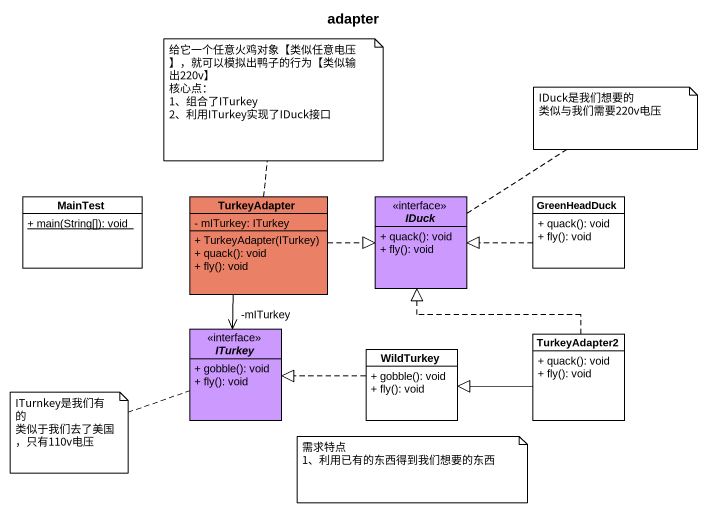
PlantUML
@startuml
title adapter
hide circle
hide empty members
skinparam classAttributeIconSize 0
class MainTest {
  {static} + main(String[]): void
}
class TurkeyAdapter #EA8066 {
  - mITurkey: ITurkey
  + TurkeyAdapter(ITurkey)
  + quack(): void
  + fly(): void
}
interface IDuck #CC99FF {
  + quack(): void
  + fly(): void
}
class GreenHeadDuck {
  + quack(): void
  + fly(): void
}
interface ITurkey #CC99FF {
  + gobble(): void
  + fly(): void
}
class WildTurkey {
  + gobble(): void
  + fly(): void
}
class TurkeyAdapter2 {
  + quack(): void
  + fly(): void
}
TurkeyAdapter .right.|> IDuck
TurkeyAdapter --> "-mITurkey" ITurkey
GreenHeadDuck .left.|> IDuck
WildTurkey .left.|> ITurkey
TurkeyAdapter2 .up.|> IDuck
TurkeyAdapter2 -left-|> WildTurkey
note top of TurkeyAdapter
  给它一个任意火鸡对象【类似任意电压】，就可以模拟出鸭子的行为【类似输出220v】
  核心点：
  1、组合了ITurkey
  2、利用ITurkey实现了IDuck接口
end note
note top of IDuck
  IDuck是我们想要的
  类似与我们需要220v电压
end note
note left of ITurkey
  ITurnkey是我们有的
  类似于我们去了美国，只有110v电压
end note
note as N4
  需求特点
  1、利用已有的东西得到我们想要的东西
end note
@enduml
